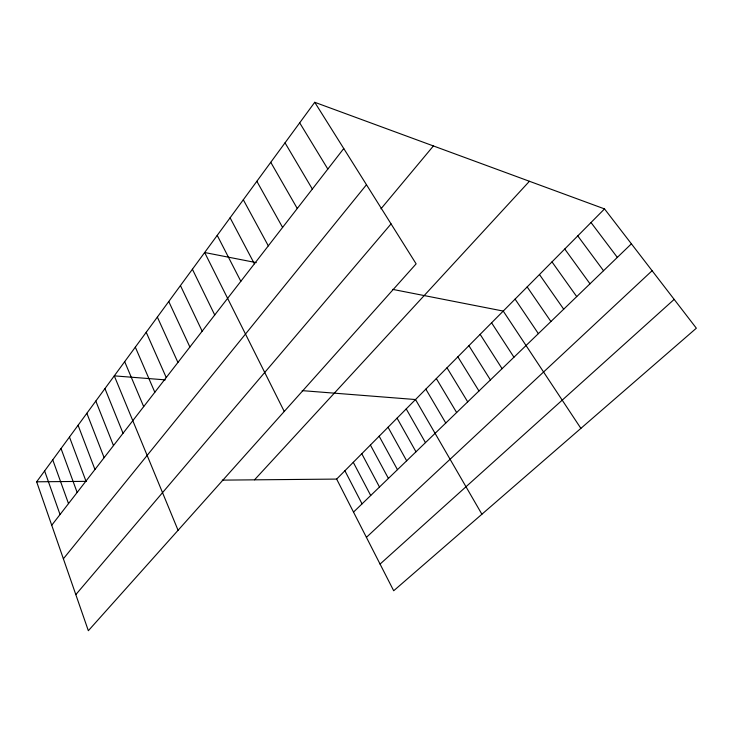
<?xml version="1.0" encoding="UTF-8"?>
<svg xmlns="http://www.w3.org/2000/svg" width="733" height="733" viewBox="0 0 733 733"><rect width="100%" height="100%" fill="white"/><g stroke="black" fill="none" stroke-linecap="round" stroke-linejoin="round"><path stroke-width="1.1" d="M314.741 102.29L416.133 263.853L88.345 630.71L36.65 481.801L314.741 102.29L604.523 208.905L696.35 328.201L393.694 590.752L336.649 479.089L222.282 480.124M51.731 525.249L343.759 148.524M63.377 558.793L366.482 184.725M380.968 208.813L433.405 145.949M75.811 594.628L391.055 223.895M254.525 479.831L529.428 181.271M336.649 479.089L604.523 208.905M353.517 512.101L631.397 243.823M366.418 537.344L652.104 270.715M380.07 564.08L674.177 299.385M36.65 481.801L86.558 481.352M165.292 379.868L114.284 375.864L178.073 530.289M302.198 390.634L415.519 399.54L481.902 514.236M256.248 262.634L204.663 252.519L284.248 411.451M392.613 289.37L503.232 311.067L580.884 428.365M591.018 222.53L617.333 257.402M577.76 235.898L603.534 270.724M564.758 249.018L589.992 283.79M551.995 261.892L576.715 296.608M539.461 274.527L563.695 309.189M527.164 286.924L550.914 321.53M515.088 299.11L538.361 333.643M491.586 322.813L513.952 357.209M480.142 334.358L502.078 368.672M468.9 345.692L490.414 379.932M457.859 356.834L478.961 390.991M299.687 122.832L327.834 169.076M447.002 367.783L467.7 401.858M436.327 378.549L456.641 412.542M285.027 142.834L312.34 189.059M425.836 389.131L445.774 423.033M270.761 162.305L297.268 208.502M406.219 408.913L425.461 442.64M397.066 418.149L415.987 451.794M256.852 181.28L282.599 227.432M388.05 427.247L406.65 460.8M379.163 436.208L397.46 469.679M243.31 199.77L268.315 245.857M370.412 445.041L388.408 478.42M361.781 453.736L379.492 487.024M230.098 217.793L254.397 263.807M353.288 462.312L370.706 495.508M344.904 470.76L362.047 503.864M217.225 235.375L240.836 281.307M192.403 269.24L214.732 314.979M180.437 285.568L202.161 331.197M168.764 301.51L189.893 347.021M157.357 317.077L177.927 362.459M146.215 332.278L166.235 377.532M135.321 347.14L154.828 392.256M124.683 361.662L143.686 406.632M104.956 388.591L123.034 433.267M95.821 401.061L113.487 445.591M86.861 413.284L104.123 457.667M78.083 425.259L94.951 469.496M69.47 437.015L85.963 481.095M61.031 448.532L77.148 492.457M52.749 459.838L68.508 503.608M44.621 470.925L60.042 514.529"/></g></svg>
